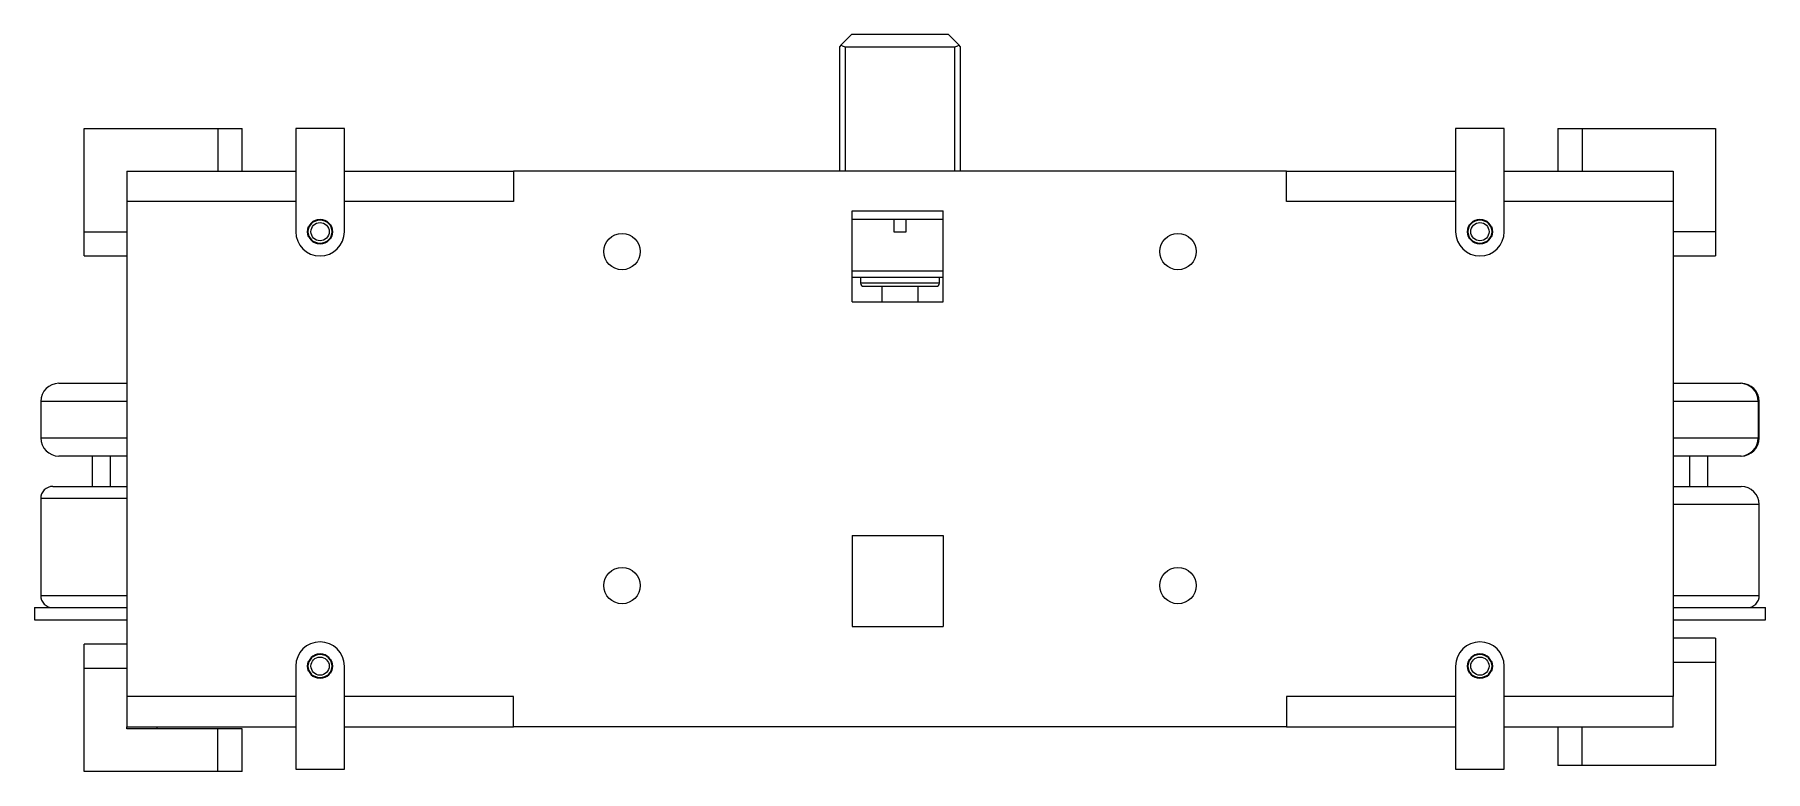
# Model space of a CAD drawing. Header units: millimetres. Extents: x 12744 to 36223, y 985 to 8014.
# Drawn here: x 12744 to 13303, y 985 to 1223 of the extents above; entities that cross this region are included whole.
import ezdxf

# ---------------------------------------------------------------- set-up
doc = ezdxf.new("R2010")
doc.units = ezdxf.units.MM
doc.layers.get('0').update_dxf_attribs({"lineweight": 35})

msp = doc.modelspace()

# ---------------------------------------------------------------- linework, layer by layer
at = {"color": 7, "linetype": 'Continuous', "lineweight": 25}
for p, q in [((13004.44, 1219.75), (13003.86, 1219.18)), ((13003.86, 1219.18), (13003.86, 1179.05)), ((13007.78, 1223.1), (13004.44, 1219.75)), ((13005.82, 1219.18), (13041.06, 1219.18)), ((13039.1, 1223.1), (13007.78, 1223.1)), ((13039.1, 1223.1), (13042.44, 1219.75)), ((13043.01, 1219.18), (13042.44, 1219.75)), ((13043.01, 1179.05), (13043.01, 1219.18)), ((12760.16, 1192.76), (12803.23, 1192.76)), ((12760.16, 1159.48), (12760.16, 1192.76)), ((12803.23, 1192.76), (12803.23, 1179.05)), ((12803.23, 1192.76), (12811.06, 1192.76)), ((12811.06, 1179.05), (12811.06, 1192.76)), ((12844.09, 1192.76), (12828.43, 1192.76)), ((12828.43, 1192.76), (12828.43, 1159.48)), ((12844.09, 1159.48), (12844.09, 1192.76)), ((13218.45, 1192.76), (13202.79, 1192.76)), ((13202.79, 1192.76), (13202.79, 1159.48)), ((13218.45, 1159.48), (13218.45, 1192.76)), ((13235.82, 1192.76), (13235.82, 1179.05)), ((13235.82, 1192.76), (13243.65, 1192.76)), ((13243.65, 1192.76), (13243.65, 1179.05)), ((13243.65, 1192.76), (13286.71, 1192.76)), ((13286.71, 1192.76), (13286.71, 1159.48)), ((12773.87, 1179.05), (12828.43, 1179.05)), ((12773.87, 1179.05), (12773.87, 1169.27)), ((12844.09, 1179.05), (12898.65, 1179.05)), ((12898.65, 1179.05), (12898.65, 1169.27)), ((13148.23, 1179.05), (12898.65, 1179.05)), ((13148.23, 1169.27), (13148.23, 1179.05)), ((13148.23, 1179.05), (13202.79, 1179.05)), ((13218.45, 1179.05), (13273.01, 1179.05)), ((13273.01, 1179.05), (13273.01, 1169.27)), ((12773.87, 1169.27), (12773.87, 1009.47)), ((12828.43, 1169.27), (12773.87, 1169.27)), ((12898.65, 1169.27), (12844.09, 1169.27)), ((13202.79, 1169.27), (13148.23, 1169.27)), ((13273.01, 1169.27), (13218.45, 1169.27)), ((13273.01, 1169.27), (13273.01, 1009.47)), ((13008.03, 1166.22), (13037.39, 1166.22)), ((13008.03, 1136.85), (13008.03, 1166.22)), ((13037.39, 1163.39), (13008.03, 1163.39)), ((13021.48, 1163.39), (13021.48, 1159.48)), ((13025.4, 1159.48), (13025.4, 1163.39)), ((13037.39, 1136.85), (13037.39, 1166.22)), ((12760.16, 1159.48), (12773.87, 1159.48)), ((12760.16, 1151.65), (12760.16, 1159.48)), ((13021.48, 1159.48), (13025.4, 1159.48)), ((13286.71, 1159.48), (13273.01, 1159.48)), ((13286.71, 1159.48), (13286.71, 1151.65)), ((12760.16, 1151.65), (12773.87, 1151.65)), ((13273.01, 1151.65), (13286.71, 1151.65)), ((13008.03, 1144.8), (13037.39, 1144.8)), ((13010.72, 1144.8), (13010.72, 1142.84)), ((13011.69, 1141.86), (13035.18, 1141.86)), ((13017.57, 1141.86), (13017.57, 1136.85)), ((13017.57, 1141.86), (13017.57, 1136.85)), ((13029.31, 1136.85), (13029.31, 1141.86)), ((13029.31, 1136.85), (13029.31, 1141.86)), ((13036.16, 1142.84), (13036.16, 1144.8)), ((13008.03, 1136.85), (13037.39, 1136.85)), ((12751.95, 1110.54), (12773.87, 1110.54)), ((13273.01, 1110.54), (13294.59, 1110.54)), ((13294.59, 1110.54), (13294.93, 1110.54)), ((12746.08, 1104.67), (12746.08, 1092.93)), ((13300.46, 1104.67), (13300.46, 1092.93)), ((13300.8, 1104.67), (13300.46, 1104.67)), ((13300.8, 1092.93), (13300.8, 1104.67)), ((13300.8, 1092.93), (13300.8, 1104.67)), ((13300.8, 1104.67), (13300.8, 1104.67)), ((13300.46, 1092.93), (13300.8, 1092.93)), ((13300.8, 1092.93), (13300.8, 1092.93)), ((12773.87, 1087.05), (12751.95, 1087.05)), ((12762.71, 1087.05), (12762.71, 1077.27)), ((12768.59, 1077.27), (12768.59, 1087.05)), ((13294.59, 1087.05), (13273.01, 1087.05)), ((13278.29, 1087.05), (13278.29, 1077.27)), ((13284.16, 1077.27), (13284.16, 1087.05)), ((13294.93, 1087.05), (13294.59, 1087.05)), ((12746.08, 1073.35), (12746.08, 1042.03)), ((12749.99, 1077.27), (12773.87, 1077.27)), ((13273.01, 1077.27), (13294.93, 1077.27)), ((13300.8, 1042.03), (13300.8, 1071.39)), ((13008.03, 1061.45), (13008.03, 1032.09)), ((13008.03, 1061.45), (13037.39, 1061.45)), ((13037.39, 1061.45), (13037.39, 1032.09)), ((12744.12, 1038.12), (12744.12, 1034.2)), ((12744.12, 1038.12), (12773.87, 1038.12)), ((12744.12, 1034.2), (12773.87, 1034.2)), ((13273.01, 1038.12), (13302.76, 1038.12)), ((13273.01, 1034.2), (13302.76, 1034.2)), ((13302.76, 1034.2), (13302.76, 1038.12)), ((13008.03, 1032.09), (13037.39, 1032.09)), ((13286.71, 1028.22), (13273.01, 1028.22)), ((13286.71, 1028.22), (13286.71, 1020.39)), ((12773.87, 1026.37), (12760.16, 1026.37)), ((12760.16, 1018.54), (12760.16, 1026.37)), ((12760.16, 1018.54), (12773.87, 1018.54)), ((12760.16, 985.27), (12760.16, 1018.54)), ((12828.43, 1019.25), (12828.43, 985.98)), ((12844.09, 985.98), (12844.09, 1019.25)), ((13202.79, 1019.25), (13202.79, 985.98)), ((13218.45, 985.98), (13218.45, 1019.25)), ((13286.71, 1020.39), (13273.01, 1020.39)), ((13286.71, 1020.39), (13286.71, 987.12)), ((12828.43, 1009.47), (12773.87, 1009.47)), ((12773.87, 1009.47), (12773.87, 999.68)), ((12898.65, 1009.47), (12844.09, 1009.47)), ((12898.65, 999.68), (12898.65, 1009.47)), ((13202.79, 1009.47), (13148.23, 1009.47)), ((13148.23, 1009.47), (13148.23, 999.68)), ((13273.01, 1009.47), (13218.45, 1009.47)), ((13273.01, 999.68), (13273.01, 1009.47)), ((12773.87, 998.97), (12773.87, 999.68)), ((12773.87, 999.68), (12828.43, 999.68)), ((12803.23, 998.97), (12773.87, 998.97)), ((12783.65, 998.97), (12783.65, 999.68)), ((12803.23, 985.27), (12803.23, 998.97)), ((12811.06, 998.97), (12803.23, 998.97)), ((12811.06, 985.27), (12811.06, 998.97)), ((12844.09, 999.68), (12898.65, 999.68)), ((13148.23, 999.68), (12898.65, 999.68)), ((13148.23, 999.68), (13202.79, 999.68)), ((13218.45, 999.68), (13273.01, 999.68)), ((13235.82, 999.68), (13235.82, 987.12)), ((12803.23, 985.27), (12760.16, 985.27)), ((12811.06, 985.27), (12803.23, 985.27)), ((12828.43, 985.98), (12844.09, 985.98)), ((13202.79, 985.98), (13218.45, 985.98)), ((13243.65, 987.12), (13235.82, 987.12)), ((13286.71, 987.12), (13243.65, 987.12))]:
    msp.add_line(p, q, dxfattribs=at)
at = {"color": 8, "linetype": 'Continuous', "lineweight": 25}
for p, q in [((13005.82, 1179.05), (13005.82, 1219.18)), ((13041.06, 1219.18), (13041.06, 1179.05)), ((13037.39, 1146.76), (13008.03, 1146.76)), ((13036.16, 1142.84), (13010.72, 1142.84)), ((12773.87, 1104.67), (12746.08, 1104.67)), ((13300.46, 1104.67), (13273.01, 1104.67)), ((12746.08, 1092.93), (12773.87, 1092.93)), ((13273.01, 1092.93), (13300.46, 1092.93)), ((12773.87, 1073.35), (12746.08, 1073.35)), ((13300.8, 1071.39), (13273.01, 1071.39)), ((12746.08, 1042.03), (12773.87, 1042.03)), ((13273.01, 1042.03), (13300.8, 1042.03)), ((13243.65, 987.12), (13243.65, 999.68))]:
    msp.add_line(p, q, dxfattribs=at)
at = {"color": 7, "linetype": 'Continuous'}
for centre in [(12836.26, 1159.48), (13210.62, 1159.48), (12836.26, 1019.25), (13210.62, 1019.25)]:
    msp.add_circle(centre, 3.91, dxfattribs=at)
at = {"color": 7, "linetype": 'Continuous', "lineweight": 25}
for centre, radius in [((12836.26, 1159.48), 2.94), ((13210.62, 1159.48), 2.94), ((12933.73, 1153.06), 5.87), ((13113.15, 1153.06), 5.87), ((12933.73, 1045.25), 5.87), ((13113.15, 1045.25), 5.87), ((12836.26, 1019.25), 2.94), ((13210.62, 1019.25), 2.94)]:
    msp.add_circle(centre, radius, dxfattribs=at)
for centre, radius, start, end in [((13005.82, 1221.14), 1.96, 225, 270), ((13041.06, 1221.14), 1.96, 270, 315), ((12836.26, 1159.48), 7.83, 180, 0), ((13210.62, 1159.48), 7.83, 180, 0), ((13011.69, 1142.84), 0.979, 180, 270), ((13035.18, 1142.84), 0.979, 270, 0), ((12751.95, 1104.67), 5.87, 90, 180), ((13294.59, 1104.67), 5.87, 359.9957, 89.9957), ((13294.93, 1104.67), 5.87, 0, 90), ((13294.93, 1104.67), 5.87, 359.9957, 89.9957), ((12751.95, 1092.93), 5.87, 180, 270), ((13294.59, 1092.93), 5.87, 270.0043, 0.0043), ((13294.93, 1092.93), 5.87, 270, 0), ((13294.93, 1092.93), 5.87, 270.0043, 0.0043), ((12749.99, 1073.35), 3.91, 90, 180), ((13294.93, 1071.39), 5.87, 0, 90), ((12749.99, 1042.03), 3.91, 180, 270), ((13296.89, 1042.03), 3.91, 270, 0), ((12836.26, 1019.25), 7.83, 0, 180), ((13210.62, 1019.25), 7.83, 0, 180)]:
    msp.add_arc(centre, radius, start, end, dxfattribs=at)

doc.saveas('drawing.dxf')
